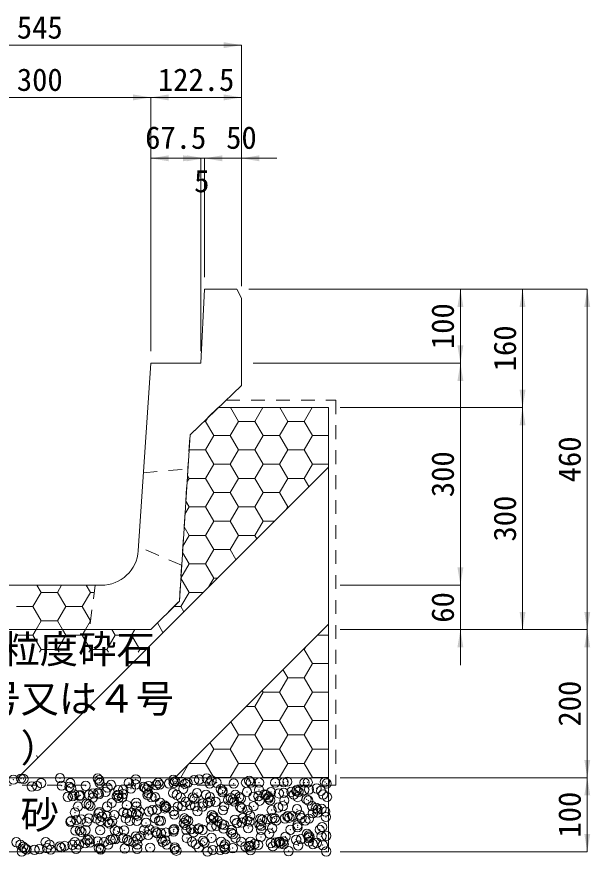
# Model space of a CAD drawing. Units: millimetres at full size; some dimension numbers follow another scale. Extents: x -1384 to 16426, y -20408 to -2620.
# Drawn here: x 7490 to 8265, y -7363 to -6228 of the extents above; entities that cross this region are included whole.
import ezdxf
from ezdxf.enums import TextEntityAlignment as Align

# ---------------------------------------------------------------- set-up
doc = ezdxf.new("R2010")
doc.units = ezdxf.units.MM
doc.header["$LTSCALE"] = 25
doc.header["$PDMODE"] = 32
doc.header["$PDSIZE"] = 12.5
doc.linetypes.add('USER1', pattern=[1.35, 0.75, -0.6])
for name, color, linetype, lineweight in [('0_2', 7, 'Continuous', 5), ('寸法線', 7, 'Continuous', 9), ('本体', 2, 'Continuous', 13), ('補助線', 8, 'Continuous', 13), ('ﾊｯﾁﾝｸﾞ', 7, 'Continuous', 5)]:
    doc.layers.add(name, color=color, linetype=linetype, lineweight=lineweight)
doc.styles.add('ＭＳ ゴシック', font='')
doc.styles.get('ＭＳ ゴシック').set_extended_font_data('MS Gothic')

# ---------------------------------------------------------------- blocks, each defined once
blk = doc.blocks.new('filled_arrow')
at = {"color": 0, "linetype": 'Continuous', "lineweight": -2}
blk.add_solid([(7.5, 1.25), (0, 0), (7.5, -1.25)], dxfattribs=at)

msp = doc.modelspace()

# ---------------------------------------------------------------- linework, layer by layer
at = {"layer": '寸法線'}
for p, q in [((7248.7, -6266.75), (7793.7, -6266.75)), ((7793.7, -6592.4), (7793.7, -6266.75)), ((7371.2, -6337.38), (7671.2, -6337.38)), ((7671.2, -6680.4), (7671.2, -6337.38)), ((7671.2, -6337.38), (7793.7, -6337.38)), ((7671.2, -6680.4), (7671.2, -6337.38)), ((7793.7, -6592.4), (7793.7, -6337.38)), ((7671.2, -6419.63), (7738.7, -6419.63)), ((7671.2, -6680.4), (7671.2, -6419.63)), ((7690.7, -6419.63), (7791.7, -6419.63)), ((7695.7, -6419.63), (7841.7, -6419.63)), ((7738.7, -6680.4), (7738.7, -6419.63)), ((7738.7, -6680.4), (7738.7, -6419.63)), ((7743.7, -6580.4), (7743.7, -6419.63)), ((7743.7, -6580.4), (7743.7, -6419.63)), ((7793.7, -6592.4), (7793.7, -6419.63)), ((7803.7, -6596.4), (8089.61, -6596.4)), ((7803.7, -6596.4), (8173.59, -6596.4)), ((7803.7, -6596.4), (8261.04, -6596.4)), ((8089.61, -6696.4), (8089.61, -6596.4)), ((8173.59, -6756.4), (8173.59, -6596.4)), ((8261.04, -7056.4), (8261.04, -6596.4)), ((7809.7, -6696.4), (8089.61, -6696.4)), ((7809.7, -6696.4), (8089.61, -6696.4)), ((8089.61, -6996.4), (8089.61, -6696.4)), ((7927.2, -6756.4), (8173.59, -6756.4)), ((7927.2, -6756.4), (8173.59, -6756.4)), ((8173.59, -7056.4), (8173.59, -6756.4)), ((8089.61, -7104.4), (8089.61, -6948.4)), ((7927.2, -6996.4), (8089.61, -6996.4)), ((7927.2, -6996.4), (8089.61, -6996.4)), ((7927.2, -7056.4), (8089.61, -7056.4)), ((7927.2, -7056.4), (8173.59, -7056.4)), ((7927.2, -7056.4), (8261.04, -7056.4)), ((7927.2, -7056.4), (8261.04, -7056.4)), ((8261.04, -7056.4), (8261.04, -7256.4)), ((7927.2, -7256.4), (8261.04, -7256.4)), ((7927.2, -7256.4), (8261.04, -7256.4)), ((8261.04, -7256.4), (8261.04, -7356.4)), ((7927.2, -7356.4), (8261.04, -7356.4))]:
    msp.add_line(p, q, dxfattribs=at)
at = {"layer": '本体'}
for p, q in [((7743.7, -6596.4), (7738.7, -6696.4)), ((7743.7, -6596.4), (7787.7, -6596.4)), ((7793.7, -6608.4), (7787.7, -6596.4)), ((7793.7, -6726.4), (7793.7, -6608.4)), ((7671.2, -6696.4), (7654.31, -6949.72)), ((7671.2, -6696.4), (7738.7, -6696.4)), ((7793.7, -6726.4), (7724.2, -6793.4)), ((7724.2, -6793.4), (7709.83, -7017.77)), ((7437.97, -6996.4), (7604.42, -6996.4)), ((7671.2, -7056.4), (7709.83, -7017.77)), ((7371.2, -7056.4), (7671.2, -7056.4))]:
    msp.add_line(p, q, dxfattribs=at)
at = {"layer": '本体', "linetype": 'USER1', "lineweight": 9}
for p, q in [((7661.33, -6844.4), (7721.25, -6839.38)), ((7712.92, -6969.39), (7654.66, -6944.39)), ((7596.2, -6996.4), (7588.2, -7056.4))]:
    msp.add_line(p, q, dxfattribs=at)
at = {"layer": '本体'}
msp.add_arc((7604.42, -6946.4), 50, 270, 356.18593, dxfattribs=at)
at = {"layer": '補助線'}
for p, q in [((7911.2, -6836.79), (7491.59, -7256.4)), ((7911.2, -7048.93), (7703.72, -7256.4))]:
    msp.add_line(p, q, dxfattribs=at)
at = {"layer": '補助線', "linetype": 'USER1'}
msp.add_lwpolyline([(7762.57, -6756.4), (7911.2, -6756.4), (7911.2, -7256.4), (7131.2, -7256.4), (7131.2, -6756.4), (7279.82, -6756.4), (7318.2, -6793.4), (7332.56, -7017.77), (7371.2, -7056.4), (7671.2, -7056.4), (7709.83, -7017.77), (7724.2, -6793.4)], close=True, dxfattribs=at)
at = {"layer": 'ﾊｯﾁﾝｸﾞ'}
for p, q in [((7789.64, -6775.09), (7778.85, -6756.4)), ((7811.87, -6775.09), (7822.66, -6756.4)), ((7856.32, -6775.09), (7845.53, -6756.4)), ((7878.54, -6775.09), (7889.34, -6756.4)), ((7743.19, -6775.09), (7745.19, -6775.09)), ((7745.19, -6775.09), (7747.71, -6770.73)), ((7756.31, -6794.34), (7745.19, -6775.09)), ((7778.53, -6794.34), (7789.64, -6775.09)), ((7789.64, -6775.09), (7811.87, -6775.09)), ((7822.98, -6794.34), (7811.87, -6775.09)), ((7845.21, -6794.34), (7856.32, -6775.09)), ((7856.32, -6775.09), (7878.54, -6775.09)), ((7889.66, -6794.34), (7878.54, -6775.09)), ((7745.19, -6813.58), (7756.31, -6794.34)), ((7756.31, -6794.34), (7778.53, -6794.34)), ((7789.64, -6813.58), (7778.53, -6794.34)), ((7811.87, -6813.58), (7822.98, -6794.34)), ((7822.98, -6794.34), (7845.21, -6794.34)), ((7856.32, -6813.58), (7845.21, -6794.34)), ((7878.54, -6813.58), (7889.66, -6794.34)), ((7889.66, -6794.34), (7911.2, -6794.34)), ((7722.89, -6813.71), (7722.97, -6813.58)), ((7722.97, -6813.58), (7722.91, -6813.48)), ((7722.97, -6813.58), (7745.19, -6813.58)), ((7756.31, -6832.83), (7745.19, -6813.58)), ((7778.53, -6832.83), (7789.64, -6813.58)), ((7789.64, -6813.58), (7811.87, -6813.58)), ((7822.98, -6832.83), (7811.87, -6813.58)), ((7845.21, -6832.83), (7856.32, -6813.58)), ((7856.32, -6813.58), (7878.54, -6813.58)), ((7889.66, -6832.83), (7878.54, -6813.58)), ((7745.19, -6852.08), (7756.31, -6832.83)), ((7756.31, -6832.83), (7778.53, -6832.83)), ((7789.64, -6852.08), (7778.53, -6832.83)), ((7811.87, -6852.08), (7822.98, -6832.83)), ((7822.98, -6832.83), (7845.21, -6832.83)), ((7856.32, -6852.08), (7845.21, -6832.83)), ((7878.54, -6852.08), (7889.66, -6832.83)), ((7889.66, -6832.83), (7911.2, -6832.83)), ((7722.97, -6852.08), (7720.69, -6848.13)), ((7720.12, -6857.01), (7722.97, -6852.08)), ((7722.97, -6852.08), (7745.19, -6852.08)), ((7756.31, -6871.33), (7745.19, -6852.08)), ((7778.53, -6871.33), (7789.64, -6852.08)), ((7789.64, -6852.08), (7811.87, -6852.08)), ((7822.98, -6871.33), (7811.87, -6852.08)), ((7845.21, -6871.33), (7856.32, -6852.08)), ((7856.32, -6852.08), (7878.54, -6852.08)), ((7884.9, -6863.09), (7878.54, -6852.08)), ((7745.19, -6890.57), (7756.31, -6871.33)), ((7756.31, -6871.33), (7778.53, -6871.33)), ((7789.64, -6890.57), (7778.53, -6871.33)), ((7811.87, -6890.57), (7822.98, -6871.33)), ((7822.98, -6871.33), (7845.21, -6871.33)), ((7856.32, -6890.57), (7845.21, -6871.33)), ((7722.97, -6890.57), (7718.47, -6882.78)), ((7717.35, -6900.31), (7722.97, -6890.57)), ((7722.97, -6890.57), (7745.19, -6890.57)), ((7756.31, -6909.82), (7745.19, -6890.57)), ((7778.53, -6909.82), (7789.64, -6890.57)), ((7789.64, -6890.57), (7811.87, -6890.57)), ((7822.98, -6909.82), (7811.87, -6890.57)), ((7854.82, -6893.17), (7856.32, -6890.57)), ((7856.32, -6890.57), (7857.42, -6890.57)), ((7722.97, -6929.07), (7716.25, -6917.43)), ((7745.19, -6929.07), (7756.31, -6909.82)), ((7756.31, -6909.82), (7778.53, -6909.82)), ((7789.64, -6929.07), (7778.53, -6909.82)), ((7811.87, -6929.07), (7822.98, -6909.82)), ((7822.98, -6909.82), (7838.17, -6909.82)), ((7714.58, -6943.61), (7722.97, -6929.07)), ((7722.97, -6929.07), (7745.19, -6929.07)), ((7756.31, -6948.32), (7745.19, -6929.07)), ((7778.53, -6948.32), (7789.64, -6929.07)), ((7789.64, -6929.07), (7811.87, -6929.07)), ((7814.45, -6933.54), (7811.87, -6929.07)), ((7745.19, -6967.56), (7756.31, -6948.32)), ((7756.31, -6948.32), (7778.53, -6948.32)), ((7786.27, -6961.72), (7778.53, -6948.32)), ((7722.97, -6967.56), (7714.03, -6952.09)), ((7711.86, -6986.81), (7722.97, -6967.56)), ((7722.97, -6967.56), (7745.19, -6967.56)), ((7756.31, -6986.81), (7745.19, -6967.56)), ((7522.94, -7006.06), (7517.37, -6996.4)), ((7545.17, -7006.06), (7550.75, -6996.4)), ((7589.62, -7006.06), (7584.04, -6996.4)), ((7711.81, -6986.81), (7711.86, -6986.81)), ((7722.97, -7006.06), (7711.86, -6986.81)), ((7749.65, -6998.34), (7756.31, -6986.81)), ((7756.31, -6986.81), (7761.18, -6986.81)), ((7511.83, -7025.31), (7522.94, -7006.06)), ((7522.94, -7006.06), (7545.17, -7006.06)), ((7556.28, -7025.31), (7545.17, -7006.06)), ((7578.51, -7025.31), (7589.62, -7006.06)), ((7589.62, -7006.06), (7594.91, -7006.06)), ((7711.86, -7025.31), (7722.97, -7006.06)), ((7722.97, -7006.06), (7741.93, -7006.06)), ((7489.61, -7025.31), (7511.83, -7025.31)), ((7522.94, -7044.55), (7511.83, -7025.31)), ((7545.17, -7044.55), (7556.28, -7025.31)), ((7556.28, -7025.31), (7578.51, -7025.31)), ((7589.62, -7044.55), (7578.51, -7025.31)), ((7702.29, -7025.31), (7711.86, -7025.31)), ((7715.82, -7032.17), (7711.86, -7025.31)), ((7516.11, -7056.4), (7522.94, -7044.55)), ((7522.94, -7044.55), (7545.17, -7044.55)), ((7552.01, -7056.4), (7545.17, -7044.55)), ((7582.78, -7056.4), (7589.62, -7044.55)), ((7589.62, -7044.55), (7589.77, -7044.55)), ((7687.64, -7060.35), (7680.17, -7047.42)), ((7489.61, -7063.8), (7511.83, -7063.8)), ((7511.83, -7063.8), (7516.11, -7056.4)), ((7522.94, -7083.05), (7511.83, -7063.8)), ((7545.17, -7083.05), (7556.28, -7063.8)), ((7556.28, -7063.8), (7552.01, -7056.4)), ((7556.28, -7063.8), (7578.51, -7063.8)), ((7578.51, -7063.8), (7582.78, -7056.4)), ((7589.62, -7083.05), (7578.51, -7063.8)), ((7611.84, -7083.05), (7622.96, -7063.8)), ((7622.96, -7063.8), (7618.68, -7056.4)), ((7622.96, -7063.8), (7645.18, -7063.8)), ((7645.18, -7063.8), (7649.46, -7056.4)), ((7656.29, -7083.05), (7645.18, -7063.8)), ((7896.32, -7063.8), (7911.2, -7063.8)), ((7520.68, -7086.97), (7522.94, -7083.05)), ((7522.94, -7083.05), (7545.17, -7083.05)), ((7547.44, -7086.97), (7545.17, -7083.05)), ((7587.35, -7086.97), (7589.62, -7083.05)), ((7589.62, -7083.05), (7611.84, -7083.05)), ((7614.11, -7086.97), (7611.84, -7083.05)), ((7654.03, -7086.97), (7656.29, -7083.05)), ((7656.29, -7083.05), (7664.94, -7083.05)), ((7877.07, -7083.05), (7878.54, -7083.05)), ((7878.54, -7083.05), (7880.55, -7079.57)), ((7889.66, -7102.3), (7878.54, -7083.05)), ((7856.32, -7121.54), (7849.83, -7110.3)), ((7878.54, -7121.54), (7889.66, -7102.3)), ((7889.66, -7102.3), (7911.2, -7102.3)), ((7845.21, -7140.79), (7856.32, -7121.54)), ((7856.32, -7121.54), (7878.54, -7121.54)), ((7889.66, -7140.79), (7878.54, -7121.54)), ((7811.87, -7160.04), (7822.98, -7140.79)), ((7822.98, -7140.79), (7821.65, -7138.48)), ((7822.98, -7140.79), (7845.21, -7140.79)), ((7856.32, -7160.04), (7845.21, -7140.79)), ((7878.54, -7160.04), (7889.66, -7140.79)), ((7889.66, -7140.79), (7911.2, -7140.79)), ((7800.08, -7160.04), (7811.87, -7160.04)), ((7822.98, -7179.29), (7811.87, -7160.04)), ((7845.21, -7179.29), (7856.32, -7160.04)), ((7856.32, -7160.04), (7878.54, -7160.04)), ((7889.66, -7179.29), (7878.54, -7160.04)), ((7789.64, -7198.53), (7779.38, -7180.75)), ((7811.87, -7198.53), (7822.98, -7179.29)), ((7822.98, -7179.29), (7845.21, -7179.29)), ((7856.32, -7198.53), (7845.21, -7179.29)), ((7878.54, -7198.53), (7889.66, -7179.29)), ((7889.66, -7179.29), (7911.2, -7179.29)), ((7778.53, -7217.78), (7789.64, -7198.53)), ((7789.64, -7198.53), (7811.87, -7198.53)), ((7822.98, -7217.78), (7811.87, -7198.53)), ((7845.21, -7217.78), (7856.32, -7198.53)), ((7856.32, -7198.53), (7878.54, -7198.53)), ((7889.66, -7217.78), (7878.54, -7198.53)), ((7756.31, -7217.78), (7751.2, -7208.93)), ((7745.19, -7237.03), (7756.31, -7217.78)), ((7756.31, -7217.78), (7778.53, -7217.78)), ((7789.64, -7237.03), (7778.53, -7217.78)), ((7811.87, -7237.03), (7822.98, -7217.78)), ((7822.98, -7217.78), (7845.21, -7217.78)), ((7856.32, -7237.03), (7845.21, -7217.78)), ((7878.54, -7237.03), (7889.66, -7217.78)), ((7889.66, -7217.78), (7911.2, -7217.78)), ((7518.56, -7229.43), (7516.71, -7226.23)), ((7711.86, -7256.28), (7722.8, -7237.32)), ((7723.09, -7237.03), (7745.19, -7237.03)), ((7756.31, -7256.28), (7745.19, -7237.03)), ((7778.53, -7256.28), (7789.64, -7237.03)), ((7789.64, -7237.03), (7811.87, -7237.03)), ((7822.98, -7256.28), (7811.87, -7237.03)), ((7845.21, -7256.28), (7856.32, -7237.03)), ((7856.32, -7237.03), (7878.54, -7237.03)), ((7889.66, -7256.28), (7878.54, -7237.03)), ((7489.61, -7256.28), (7491.71, -7256.28)), ((7703.85, -7256.28), (7711.86, -7256.28)), ((7711.93, -7256.4), (7711.86, -7256.28)), ((7756.24, -7256.4), (7756.31, -7256.28)), ((7756.31, -7256.28), (7778.53, -7256.28)), ((7778.6, -7256.4), (7778.53, -7256.28)), ((7822.91, -7256.4), (7822.98, -7256.28)), ((7822.98, -7256.28), (7845.21, -7256.28)), ((7845.28, -7256.4), (7845.21, -7256.28)), ((7889.59, -7256.4), (7889.66, -7256.28)), ((7889.66, -7256.28), (7911.2, -7256.28))]:
    msp.add_line(p, q, dxfattribs=at)
at = {"layer": 'ﾊｯﾁﾝｸﾞ', "linetype": 'USER1', "lineweight": 9}
msp.add_lwpolyline([(7772.95, -6746.4), (7921.2, -6746.4), (7921.2, -7266.4), (7121.2, -7266.4), (7121.2, -6746.4), (7269.44, -6746.4)], dxfattribs=at)
at = {"layer": 'ﾊｯﾁﾝｸﾞ', "lineweight": 20}
msp.add_lwpolyline([(7762.57, -6756.4), (7911.2, -6756.4), (7911.2, -7256.4), (7131.2, -7256.4), (7131.2, -6756.4), (7279.82, -6756.4)], dxfattribs=at)
msp.add_lwpolyline([(7131.2, -7256.4), (7911.2, -7256.4), (7911.2, -7356.4), (7131.2, -7356.4)], close=True, dxfattribs=at)
at = {"layer": 'ﾊｯﾁﾝｸﾞ'}
for p in [(7485.56, -7259.1), (7495.88, -7257.74), (7499.32, -7258.14), (7522.94, -7263.73), (7548.55, -7257.12), (7562.49, -7263.65), (7599.37, -7257.56), (7601.71, -7259.7), (7602.04, -7263.58), (7641.59, -7263.51), (7650.94, -7258.68), (7681.14, -7263.44), (7695.77, -7264.31), (7701.75, -7259.12), (7702.38, -7263.44), (7704.09, -7261.26), (7712.7, -7262.08), (7720.69, -7263.37), (7729.95, -7259.81), (7736.57, -7258.94), (7746.89, -7257.58), (7750.78, -7264.16), (7753.32, -7260.24), (7760.24, -7263.3), (7783.27, -7264.32), (7799.79, -7263.22), (7804.14, -7260.68), (7806.48, -7262.82), (7817.57, -7263.08), (7839.34, -7263.15), (7850.82, -7262.66), (7855.71, -7261.8), (7878.89, -7263.08), (7883.3, -7262.81), (7906.53, -7262.24), (7510.37, -7268.27), (7517.47, -7267.59), (7550.72, -7267.17), (7561.19, -7268.7), (7563.53, -7270.85), (7583.21, -7267.33), (7610.15, -7275.58), (7612.76, -7269.83), (7617.51, -7266.09), (7627.4, -7273.31), (7634.01, -7272.44), (7644.33, -7271.08), (7650.75, -7265.67), (7661.58, -7268.81), (7663.58, -7270.26), (7665.92, -7272.41), (7668.19, -7267.94), (7678.52, -7266.58), (7683.24, -7265.82), (7715.14, -7271.39), (7717.54, -7264.59), (7765.96, -7271.82), (7768.3, -7273.97), (7801.2, -7275.64), (7817.53, -7272.95), (7861.16, -7275.42), (7867.99, -7274.56), (7868.35, -7273.38), (7870.69, -7275.53), (7878.41, -7273.15), (7885.02, -7272.28), (7895.34, -7270.92), (7901.23, -7274.14), (7908.87, -7264.38), (7559.03, -7282.31), (7565.64, -7281.44), (7567.89, -7279.08), (7574.58, -7280.97), (7575.96, -7280.08), (7587.66, -7279.69), (7593.02, -7283.1), (7593.21, -7277.81), (7599.82, -7276.94), (7601.13, -7278.65), (7625.4, -7281.41), (7627.21, -7279.62), (7627.74, -7283.56), (7632.56, -7283.03), (7633.62, -7278.81), (7666.76, -7279.55), (7667.92, -7277.57), (7672.11, -7282.96), (7676.97, -7282.53), (7701.17, -7277.15), (7706.31, -7279.48), (7711.66, -7282.89), (7727.78, -7282.97), (7730.13, -7285.12), (7733.65, -7277.3), (7745.86, -7279.4), (7751.21, -7282.82), (7767.96, -7276.07), (7775.85, -7286.65), (7779.35, -7284.09), (7782.46, -7285.78), (7785.41, -7279.33), (7790.76, -7282.74), (7792.79, -7284.42), (7810.04, -7282.15), (7816.65, -7281.28), (7824.96, -7279.26), (7826.97, -7279.92), (7830.17, -7284.53), (7830.31, -7282.67), (7832.51, -7286.67), (7833.69, -7275.8), (7844.22, -7277.65), (7850.83, -7276.78), (7864.51, -7279.19), (7869.86, -7282.6), (7881.74, -7285.65), (7904.06, -7279.12), (7909.41, -7282.53), (7572.75, -7295.46), (7584.01, -7291.8), (7587.22, -7292.56), (7589.56, -7294.7), (7612.3, -7295.39), (7618.31, -7290.56), (7638.79, -7293.68), (7651.55, -7290.14), (7651.84, -7295.31), (7684.04, -7290.29), (7689.61, -7294.12), (7690.23, -7297.92), (7691.39, -7295.24), (7691.95, -7296.26), (7707.48, -7295.65), (7714.09, -7294.78), (7718.34, -7289.06), (7724.41, -7293.42), (7730.94, -7295.17), (7741.17, -7295.24), (7741.66, -7291.15), (7748.27, -7290.28), (7751.58, -7288.63), (7758.6, -7288.92), (7770.49, -7295.1), (7784.07, -7288.79), (7791.99, -7295.68), (7794.33, -7297.82), (7810.04, -7295.03), (7818.37, -7287.55), (7843.56, -7296.8), (7849.59, -7294.95), (7851.62, -7287.13), (7884.1, -7287.28), (7889.14, -7294.88), (7894.38, -7297.24), (7568.69, -7303.55), (7600.61, -7304.83), (7601.93, -7303.12), (7604.92, -7309.15), (7611.53, -7308.28), (7621.86, -7306.92), (7634.42, -7303.28), (7639.11, -7304.65), (7645.72, -7303.78), (7651.43, -7305.26), (7653.77, -7307.41), (7656.04, -7302.42), (7668.72, -7302.04), (7673.29, -7300.15), (7679.9, -7299.28), (7701.97, -7301.62), (7703, -7306.39), (7734.45, -7301.78), (7753.81, -7306.82), (7756.16, -7308.97), (7768.76, -7300.54), (7802, -7300.12), (7805.38, -7307.95), (7834.49, -7300.27), (7855.93, -7308.99), (7856.2, -7308.38), (7862.54, -7308.12), (7868.79, -7299.04), (7872.87, -7306.76), (7890.12, -7304.49), (7896.72, -7299.38), (7896.73, -7303.62), (7902.03, -7298.61), (7907.05, -7302.26), (7907.77, -7309.51), (7562.43, -7315.97), (7563.72, -7314.98), (7570.74, -7313.65), (7577.35, -7312.78), (7584.81, -7316.27), (7587.67, -7311.42), (7597.92, -7311.49), (7603.27, -7314.9), (7613.25, -7316.41), (7615.59, -7318.55), (7619.11, -7315.03), (7637.47, -7311.42), (7642.82, -7314.83), (7652.35, -7314.61), (7664.82, -7317.53), (7677.02, -7311.35), (7682.37, -7314.76), (7684.84, -7314.76), (7715.64, -7317.97), (7716.57, -7311.28), (7717.98, -7320.11), (7719.14, -7313.53), (7721.92, -7314.69), (7752.38, -7313.1), (7756.12, -7311.21), (7761.47, -7314.62), (7767.2, -7319.09), (7770.31, -7320.26), (7784.87, -7313.26), (7787.56, -7317.99), (7794.17, -7317.12), (7795.66, -7311.13), (7801.02, -7314.55), (7804.49, -7315.76), (7818.02, -7319.53), (7819.17, -7312.02), (7821.74, -7313.49), (7828.36, -7312.62), (7835.21, -7311.06), (7838.68, -7311.26), (7840.57, -7314.47), (7852.42, -7311.6), (7858.54, -7310.53), (7869.59, -7320.65), (7874.76, -7310.99), (7880.12, -7314.4), (7884.9, -7311.75), (7569.49, -7328.02), (7575.07, -7327.56), (7577.41, -7329.7), (7583, -7327.26), (7602.73, -7327.59), (7622.55, -7327.19), (7626.64, -7328.68), (7635.22, -7327.75), (7662.1, -7327.12), (7669.52, -7326.51), (7677.46, -7329.12), (7679.8, -7331.26), (7685, -7331.49), (7691.61, -7330.62), (7701.65, -7327.04), (7701.94, -7329.26), (7702.77, -7326.09), (7719.19, -7326.99), (7725.8, -7326.12), (7729.03, -7330.24), (7735.25, -7326.25), (7736.12, -7324.76), (7741.2, -7326.97), (7753.37, -7322.49), (7759.98, -7321.62), (7769.56, -7325.01), (7779.84, -7330.68), (7780.75, -7326.9), (7802.8, -7324.59), (7820.3, -7326.83), (7820.36, -7321.67), (7831.41, -7331.8), (7835.29, -7324.74), (7859.85, -7326.76), (7869.59, -7323.51), (7882.23, -7332.23), (7899.4, -7326.68), (7902.83, -7323.08), (7489.52, -7343.51), (7529.07, -7343.44), (7568.62, -7343.37), (7585.61, -7340.74), (7588.46, -7339.83), (7599.38, -7342.76), (7608.17, -7343.29), (7616.63, -7340.49), (7619.91, -7339.5), (7623.24, -7339.62), (7633.57, -7338.26), (7639.28, -7340.26), (7641.62, -7342.41), (7647.72, -7343.22), (7650.82, -7335.99), (7653.15, -7339.08), (7657.43, -7335.12), (7667.75, -7333.76), (7685.64, -7339.23), (7687.27, -7343.15), (7690.85, -7341.39), (7719.94, -7338), (7726.82, -7343.08), (7741.67, -7341.82), (7753.18, -7337.57), (7766.37, -7343.01), (7782.19, -7332.82), (7785.67, -7337.73), (7793.23, -7342.94), (7805.92, -7342.94), (7819.97, -7336.49), (7844.05, -7343.38), (7845.47, -7342.86), (7850.39, -7342.6), (7853.22, -7336.07), (7867.64, -7340.33), (7874.25, -7339.46), (7884.57, -7334.38), (7884.57, -7338.1), (7885.02, -7342.79), (7885.7, -7336.23), (7901.82, -7335.83), (7908.44, -7334.96), (7494.88, -7346.92), (7498.72, -7349.85), (7501.06, -7351.99), (7503.5, -7353.57), (7514.07, -7353.99), (7520.69, -7353.12), (7531.01, -7351.76), (7534.43, -7346.85), (7535.99, -7353.72), (7548.26, -7349.49), (7550.28, -7350.97), (7554.87, -7348.62), (7565.2, -7347.26), (7570.29, -7352.49), (7573.98, -7346.78), (7582.45, -7344.99), (7589.06, -7344.12), (7601.1, -7351.41), (7603.44, -7353.55), (7603.53, -7352.06), (7613.53, -7346.71), (7636.02, -7352.22), (7652.67, -7352.53), (7653.08, -7346.63), (7670.32, -7350.98), (7692.63, -7346.56), (7703.49, -7352.97), (7703.57, -7350.56), (7732.18, -7346.49), (7736.05, -7350.72), (7744.01, -7343.97), (7755.06, -7354.09), (7765.08, -7353.83), (7770.36, -7349.48), (7771.69, -7352.96), (7771.73, -7346.42), (7782.02, -7351.6), (7799.27, -7349.33), (7803.6, -7349.06), (7805.88, -7348.46), (7805.88, -7354.53), (7811.28, -7346.35), (7816.2, -7347.1), (7833.45, -7344.83), (7836.09, -7349.21), (7840.06, -7343.96), (7846.39, -7345.53), (7850.83, -7346.28), (7870.39, -7347.98), (7890.38, -7346.2), (7895.62, -7344.5), (7903.63, -7347.55), (7496.82, -7356.26), (7705.83, -7355.11), (7747.83, -7356.1), (7857.44, -7355.65), (7908.26, -7356.09)]:
    msp.add_point(p, dxfattribs=at)

# ---------------------------------------------------------------- block references
at = {"layer": '寸法線', "xscale": 3.2, "yscale": 3.2}
for p, rotation in [((7793.7, -6266.75), 180), ((7671.2, -6337.38), 180), ((7793.7, -6337.38), 180), ((7738.7, -6419.63), 180), ((7738.7, -6419.63), 180), ((7743.7, -6419.63), 180), ((8089.61, -6596.4), 270), ((8173.59, -6596.4), 270), ((8261.04, -6596.4), 270), ((8089.61, -6696.4), 90), ((8089.61, -6696.4), 270), ((8173.59, -6756.4), 90), ((8173.59, -6756.4), 270), ((8089.61, -6996.4), 90), ((8089.61, -6996.4), 90), ((8173.59, -7056.4), 90), ((8261.04, -7056.4), 90), ((8089.61, -7056.4), 270), ((8261.04, -7056.4), 270), ((8261.04, -7256.4), 90), ((8261.04, -7256.4), 270), ((8261.04, -7356.4), 90)]:
    msp.add_blockref('filled_arrow', p, dxfattribs=dict(at, rotation=rotation))
for p in [(7671.2, -6337.38), (7671.2, -6419.63), (7743.7, -6419.63), (7793.7, -6419.63)]:
    msp.add_blockref('filled_arrow', p, dxfattribs=at)

# ---------------------------------------------------------------- texts
at = {"layer": '0_2', "style": 'ＭＳ ゴシック'}
msp.add_text('砂', height=37.98, dxfattribs=at).set_placement((7521.2, -7306.4), align=Align.MIDDLE_CENTER)
at = {"layer": '寸法線', "style": 'ＭＳ ゴシック'}
for s, p in [('545', (7521.2, -6242.75)), ('300', (7521.2, -6313.38)), ('122.5', (7732.45, -6313.38)), ('67.5', (7704.95, -6391.63)), ('50', (7793.7, -6391.63)), ('5', (7740.12, -6450.36))]:
    msp.add_text(s, height=30.38, dxfattribs=at).set_placement(p, align=Align.MIDDLE_CENTER)
for s, p in [('100', (8065.61, -6646.4)), ('160', (8149.59, -6676.4)), ('460', (8237.04, -6826.4)), ('300', (8065.61, -6846.4)), ('300', (8149.59, -6906.4)), ('60', (8065.61, -7026.4)), ('200', (8237.04, -7156.4)), ('100', (8237.04, -7306.4))]:
    msp.add_text(s, height=30.38, rotation=90, dxfattribs=at).set_placement(p, align=Align.MIDDLE_CENTER)
at = {"layer": 'ﾊｯﾁﾝｸﾞ', "style": 'ＭＳ ゴシック'}
for s, p in [('\u3000単粒度砕石', (7365.8, -7063.83)), ('（３号又は４号', (7339.9, -7130.5)), ('）', (7495.3, -7197.17))]:
    msp.add_text(s, height=37.98, dxfattribs=at).set_placement(p, align=Align.TOP_LEFT)

doc.saveas('drawing.dxf')
